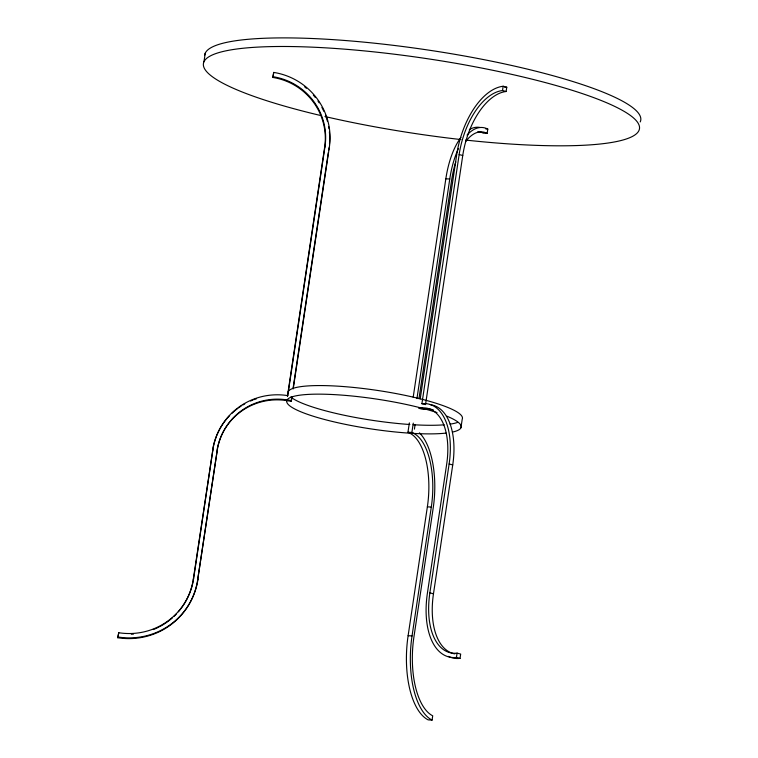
<?xml version="1.0" encoding="UTF-8"?>
<svg xmlns="http://www.w3.org/2000/svg" width="758" height="758" viewBox="0 0 758 758"><rect width="100%" height="100%" fill="white"/><g stroke="black" fill="none" stroke-linecap="round" stroke-linejoin="round"><path stroke-width="1.14" d="M291.982 397.088L291.46 400.594L287.111 399.911A61.72 60.735 24.4 0 0 217.224 450.423L197.639 580.003A70.541 69.404 24.4 0 1 117.774 637.734L118.741 632.722A66.135 65.074 24.4 0 0 193.622 578.6L212.875 449.731A66.135 65.074 24.4 0 1 287.756 395.61L324.993 146.474A61.72 60.735 24.4 0 0 273.079 76.71L273.723 72.417A66.135 65.074 24.4 0 1 329.342 147.156L293.204 388.92M203.959 61.768L205.247 53.183M117.774 637.734L118.741 632.722M178.367 611.782A66.135 65.074 24.4 0 0 193.29 579.311L212.875 449.731M197.639 580.003L217.224 450.423M287.756 395.61L287.434 396.33L324.661 147.185A61.72 60.735 24.4 0 0 272.757 77.43L273.723 72.417M217.082 450.015A61.72 60.735 24.4 0 1 286.789 400.622L291.138 401.314L291.839 396.642M293.062 388.466L328.318 152.548M328.669 150.207L329.342 147.156M409.851 433.188A61.72 27.79 -86.5 0 1 427.37 506.837L408.117 635.697A70.541 31.76 -86.5 0 0 428.137 719.863L432.069 720.1A70.541 31.76 -86.5 0 1 412.039 635.934L431.302 507.074A61.72 27.79 -86.5 0 0 413.783 433.424L409.851 433.188L407.956 432.231L409.358 422.879M413.195 397.192L445.837 178.793A66.135 29.78 -86.5 0 1 460.959 137.463M413.783 433.424L411.888 432.467L413.281 423.116M416.947 398.594L449.759 179.03A66.135 29.78 -86.5 0 1 458.382 148.748M414.427 429.132L415.119 424.452M418.966 398.717L451.654 179.987A61.72 27.79 -86.5 0 1 455.795 161.871M420.207 398.926L456.686 154.84A66.135 35.294 -75.2 0 1 503.16 86.251L506.77 87.198L506.126 91.5A61.72 32.935 -75.2 0 0 462.75 155.513L425.513 404.658M457.083 653.121L460.684 654.069L460.04 658.37L456.439 657.413L457.083 653.121A66.135 35.294 -75.2 0 1 429.862 592.841L449.124 463.981A66.135 35.294 -75.2 0 0 421.912 403.701L459.149 154.556A61.72 32.935 -75.2 0 1 502.516 90.543L503.16 86.251M465.772 141.424A61.72 27.79 -86.5 0 1 487.157 133.361L487.792 129.068L485.831 128.945M454.809 653.889A66.135 35.294 -75.2 0 1 433.472 593.798L452.734 464.929A66.135 35.294 -75.2 0 0 430.241 404.668M460.94 427.768L462.228 419.174A88.174 15.16 8.5 0 0 381.729 391.09A88.174 15.16 8.5 0 0 288.229 391.678M432.069 720.1L432.714 715.808A66.135 29.78 -86.5 0 1 413.934 636.9L433.197 508.04A66.135 29.78 -86.5 0 0 419.439 432.846M272.757 77.43L273.079 76.71M324.661 147.185L324.993 146.474M193.29 579.311L193.622 578.6M286.789 400.622L287.111 399.911M291.138 401.314L291.46 400.594M424.878 408.95L421.268 407.994L418.814 408.278L422.414 409.225L424.878 408.95A61.72 32.935 -75.2 0 1 433.472 409.993M487.157 133.361L483.225 133.124A61.72 27.79 -86.5 0 0 477.881 131.646M445.837 178.793L449.759 179.03M407.956 432.231L411.888 432.467M427.37 506.837L431.302 507.074M408.117 635.697L412.039 635.934M502.516 90.543L506.126 91.5M459.149 154.556L462.75 155.513M421.912 403.701L424.613 404.412M449.124 463.981L452.734 464.929M429.862 592.841L433.472 593.798M304.725 86.914A66.135 65.074 24.4 0 1 306.393 88.288M313.319 95.101A66.135 65.074 24.4 0 1 315.394 97.583M317.972 101.041A66.135 65.074 24.4 0 1 319.175 102.832M321.913 107.465A66.135 65.074 24.4 0 1 323.818 111.312M325.476 115.273A66.135 65.074 24.4 0 1 327.465 121.403M328.65 126.614A66.135 65.074 24.4 0 1 329 128.727M329.398 131.911A66.135 65.074 24.4 0 1 329.503 143.641M212.553 450.451A66.135 65.074 24.4 0 1 229.627 415.611M231.901 413.356A66.135 65.074 24.4 0 1 237.614 408.543M238.476 407.908A66.135 65.074 24.4 0 1 241.12 406.099M242.93 404.962A66.135 65.074 24.4 0 1 244.787 403.881M250.538 401.02A66.135 65.074 24.4 0 1 252.518 400.196M253.513 399.807A66.135 65.074 24.4 0 1 256.555 398.736M176.216 614.151A66.135 65.074 24.4 0 1 173.952 616.406M172.379 617.846A66.135 65.074 24.4 0 1 160.127 626.402M159.18 626.894A66.135 65.074 24.4 0 1 153.334 629.566M133.484 634.095A66.135 65.074 24.4 0 1 131.333 634.209M197.971 579.283A70.541 69.404 24.4 0 1 118.096 637.014M467.042 135.104A66.135 29.78 -86.5 0 1 487.792 129.068M469.335 129.618A66.135 29.78 -86.5 0 1 480.079 127.486M421.268 407.994A61.72 32.935 -75.2 0 1 446.67 464.256L427.408 593.116A70.541 37.644 -75.2 0 0 456.439 657.413M460.04 658.37A70.541 37.644 -75.2 0 1 448.404 656.371M504.828 87.511A66.135 35.294 -75.2 0 1 506.77 87.198M457.576 422.414A88.174 15.16 8.5 0 1 450.044 424.148M444.235 424.802A88.174 15.16 8.5 0 1 413.101 424.717M409.841 424.508A88.174 15.16 8.5 0 1 290.759 397.012M446.917 416.199A88.174 15.16 8.5 0 1 452.403 432.088M446.036 433.093A88.174 15.16 8.5 0 1 319.904 418.217A88.174 15.16 8.5 0 1 309.406 394.349A88.174 15.16 8.5 0 1 437.006 412.57M320.378 115.443A220.445 37.9 8.5 0 1 265.916 46.75A220.445 37.9 8.5 0 1 612.947 105.57A220.445 37.9 8.5 0 1 465.668 140.069M460.921 139.548A220.445 37.9 8.5 0 1 324.926 116.514M204.698 55.088A220.445 37.9 8.5 0 1 433.311 50.824A220.445 37.9 8.5 0 1 640.226 121.934"/></g></svg>
